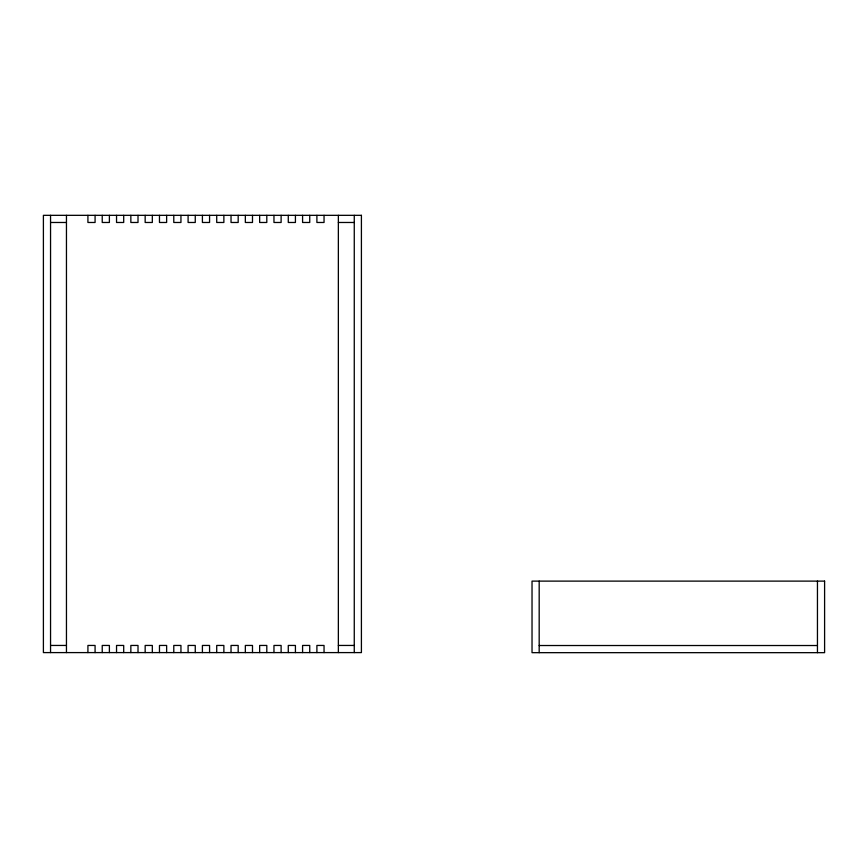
<?xml version="1.0" encoding="UTF-8"?>
<svg xmlns="http://www.w3.org/2000/svg" width="868" height="868" viewBox="0 0 868 868"><rect width="100%" height="100%" fill="white"/><g stroke="black" fill="none" stroke-linecap="round" stroke-linejoin="round"><path stroke-width="1.3" d="M50.55 222.479L66.456 222.479M338.357 222.479L354.263 222.479M50.55 645.445L66.456 645.445M338.357 645.445L354.263 645.445M539.18 645.521L817.45 645.521M817.45 581.115L817.45 652.671M539.18 581.115L539.18 652.671M354.263 215.329L354.263 652.595M338.357 215.329L338.357 652.595M324.046 215.329L324.046 222.479L316.896 222.479L316.896 215.329M324.046 652.595L324.046 645.445L316.896 645.445L316.896 652.595M309.735 215.329L309.735 222.479L302.585 222.479L302.585 215.329M309.735 652.595L309.735 645.445L302.585 645.445L302.585 652.595M295.424 215.329L295.424 222.479L288.274 222.479L288.274 215.329M295.424 652.595L295.424 645.445L288.274 645.445L288.274 652.595M281.113 215.329L281.113 222.479L273.962 222.479L273.962 215.329M281.113 652.595L281.113 645.445L273.962 645.445L273.962 652.595M266.801 215.329L266.801 222.479L259.651 222.479L259.651 215.329M266.801 652.595L266.801 645.445L259.651 645.445L259.651 652.595M252.49 215.329L252.49 222.479L245.34 222.479L245.34 215.329M252.49 652.595L252.49 645.445L245.34 645.445L245.34 652.595M238.179 215.329L238.179 222.479L231.029 222.479L231.029 215.329M238.179 652.595L238.179 645.445L231.029 645.445L231.029 652.595M223.868 215.329L223.868 222.479L216.718 222.479L216.718 215.329M223.868 652.595L223.868 645.445L216.718 645.445L216.718 652.595M209.568 215.329L209.568 222.479L202.407 222.479L202.407 215.329M209.568 652.595L209.568 645.445L202.407 645.445L202.407 652.595M195.257 215.329L195.257 222.479L188.096 222.479L188.096 215.329M195.257 652.595L195.257 645.445L188.096 645.445L188.096 652.595M180.945 215.329L180.945 222.479L173.784 222.479L173.784 215.329M180.945 652.595L180.945 645.445L173.784 645.445L173.784 652.595M166.634 215.329L166.634 222.479L159.473 222.479L159.473 215.329M166.634 652.595L166.634 645.445L159.473 645.445L159.473 652.595M152.323 215.329L152.323 222.479L145.162 222.479L145.162 215.329M152.323 652.595L152.323 645.445L145.162 645.445L145.162 652.595M138.012 215.329L138.012 222.479L130.851 222.479L130.851 215.329M138.012 652.595L138.012 645.445L130.851 645.445L130.851 652.595M123.701 215.329L123.701 222.479L116.54 222.479L116.54 215.329M123.701 652.595L123.701 645.445L116.54 645.445L116.54 652.595M109.39 215.329L109.39 222.479L102.229 222.479L102.229 215.329M109.39 652.595L109.39 645.445L102.229 645.445L102.229 652.595M95.079 215.329L95.079 222.479L87.918 222.479L87.918 215.329M95.079 652.595L95.079 645.445L87.918 645.445L87.918 652.595M66.456 215.329L66.456 652.595M50.55 215.329L50.55 652.595M361.413 215.329L43.4 215.329L43.4 652.595L361.413 652.595L361.413 215.329M824.6 581.115L532.03 581.115L532.03 652.671L824.6 652.671L824.6 581.115"/></g></svg>
